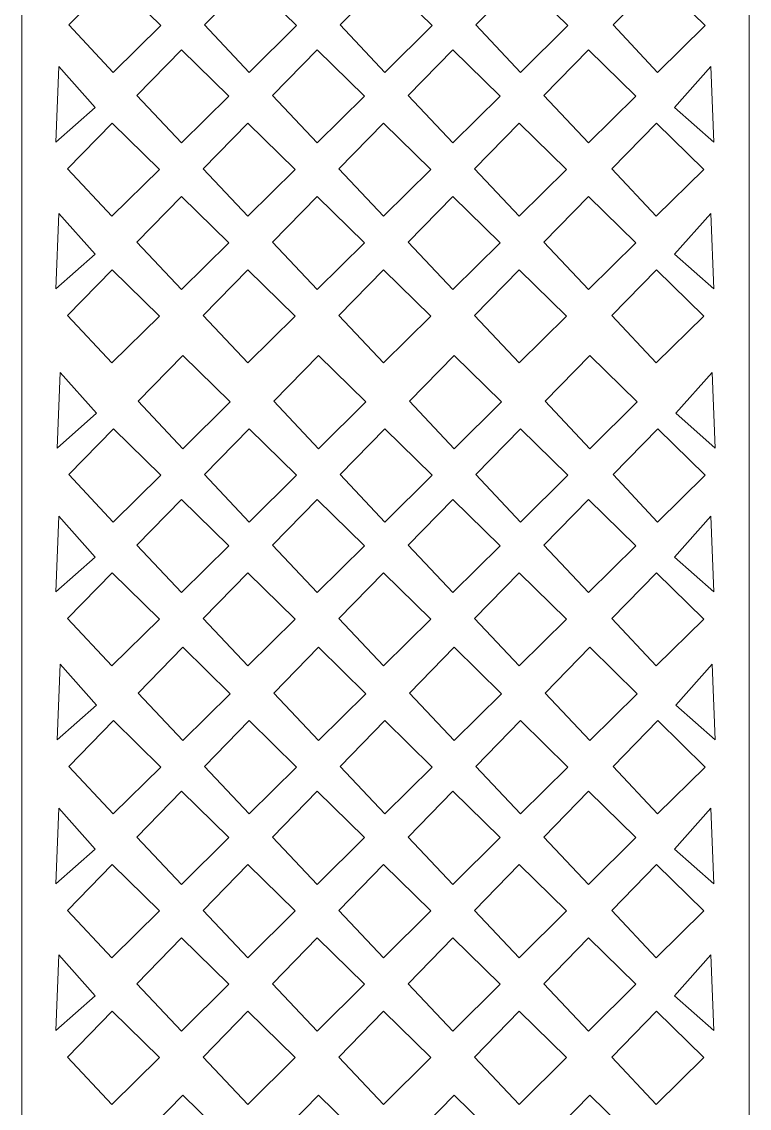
# Model space of a CAD drawing. Header units: centimetres. Extents: x 1.8 to 9.5, y -9.5 to 9.5.
# Drawn here: x 6.05 to 9.48, y -1.22 to 3.9 of the extents above; entities that cross this region are included whole.
import ezdxf

# ---------------------------------------------------------------- set-up
doc = ezdxf.new("R2010")
doc.units = ezdxf.units.CM
doc.header["$MEASUREMENT"] = 0
doc.layers.add('layer 1', color=7, linetype='Continuous')

msp = doc.modelspace()

# ---------------------------------------------------------------- linework, layer by layer
at = {"layer": 'layer 1', "color": 250, "lineweight": 9}
msp.add_open_spline([(6.04735, 9.5), (6.04735, 9.5), (9.47899, 9.5), (9.47899, 9.5), (9.47899, 9.5), (9.47899, 9.5), (9.47899, -9.5), (9.47899, -9.5), (9.47899, -9.5), (9.47899, -9.5), (6.04735, -9.5), (6.04735, -9.5), (6.04735, -9.5), (6.04735, -9.5), (6.04735, 9.5), (6.04735, 9.5)], degree=3, knots=[0, 0, 0, 0, 0.2, 0.2, 0.2, 0.2, 0.4, 0.4, 0.4, 0.4, 0.6, 0.6, 0.6, 0.6, 1, 1, 1, 1], dxfattribs=at)
at = {"layer": 'layer 1', "color": 7, "lineweight": 9}
for points, knots in [([(6.47982, 4.10244), (6.47982, 4.10244), (6.26898, 3.88666), (6.26898, 3.88666), (6.26898, 3.88666), (6.26898, 3.88666), (6.47938, 3.66283), (6.47938, 3.66283), (6.47938, 3.66283), (6.47938, 3.66283), (6.7033, 3.8838), (6.7033, 3.8838), (6.7033, 3.8838), (6.7033, 3.8838), (6.47982, 4.10244), (6.47982, 4.10244)], [0, 0, 0, 0, 0.2, 0.2, 0.2, 0.2, 0.4, 0.4, 0.4, 0.4, 0.6, 0.6, 0.6, 0.6, 1, 1, 1, 1]), ([(7.11983, 4.10244), (7.11983, 4.10244), (6.909, 3.88666), (6.909, 3.88666), (6.909, 3.88666), (6.909, 3.88666), (7.11939, 3.66283), (7.11939, 3.66283), (7.11939, 3.66283), (7.11939, 3.66283), (7.34331, 3.8838), (7.34331, 3.8838), (7.34331, 3.8838), (7.34331, 3.8838), (7.11983, 4.10244), (7.11983, 4.10244)], [0, 0, 0, 0, 0.2, 0.2, 0.2, 0.2, 0.4, 0.4, 0.4, 0.4, 0.6, 0.6, 0.6, 0.6, 1, 1, 1, 1]), ([(7.75985, 4.10244), (7.75985, 4.10244), (7.54901, 3.88666), (7.54901, 3.88666), (7.54901, 3.88666), (7.54901, 3.88666), (7.75941, 3.66283), (7.75941, 3.66283), (7.75941, 3.66283), (7.75941, 3.66283), (7.98333, 3.8838), (7.98333, 3.8838), (7.98333, 3.8838), (7.98333, 3.8838), (7.75985, 4.10244), (7.75985, 4.10244)], [0, 0, 0, 0, 0.2, 0.2, 0.2, 0.2, 0.4, 0.4, 0.4, 0.4, 0.6, 0.6, 0.6, 0.6, 1, 1, 1, 1]), ([(8.39988, 4.10244), (8.39988, 4.10244), (8.18905, 3.88666), (8.18905, 3.88666), (8.18905, 3.88666), (8.18905, 3.88666), (8.39944, 3.66283), (8.39944, 3.66283), (8.39944, 3.66283), (8.39944, 3.66283), (8.62336, 3.8838), (8.62336, 3.8838), (8.62336, 3.8838), (8.62336, 3.8838), (8.39988, 4.10244), (8.39988, 4.10244)], [0, 0, 0, 0, 0.2, 0.2, 0.2, 0.2, 0.4, 0.4, 0.4, 0.4, 0.6, 0.6, 0.6, 0.6, 1, 1, 1, 1]), ([(9.04715, 4.10244), (9.04715, 4.10244), (8.83632, 3.88666), (8.83632, 3.88666), (8.83632, 3.88666), (8.83632, 3.88666), (9.04671, 3.66283), (9.04671, 3.66283), (9.04671, 3.66283), (9.04671, 3.66283), (9.27063, 3.8838), (9.27063, 3.8838), (9.27063, 3.8838), (9.27063, 3.8838), (9.04715, 4.10244), (9.04715, 4.10244)], [0, 0, 0, 0, 0.2, 0.2, 0.2, 0.2, 0.4, 0.4, 0.4, 0.4, 0.6, 0.6, 0.6, 0.6, 1, 1, 1, 1]), ([(6.80117, 3.76936), (6.80117, 3.76936), (6.59034, 3.55358), (6.59034, 3.55358), (6.59034, 3.55358), (6.59034, 3.55358), (6.80073, 3.32975), (6.80073, 3.32975), (6.80073, 3.32975), (6.80073, 3.32975), (7.02465, 3.55072), (7.02465, 3.55072), (7.02465, 3.55072), (7.02465, 3.55072), (6.80117, 3.76936), (6.80117, 3.76936)], [0, 0, 0, 0, 0.2, 0.2, 0.2, 0.2, 0.4, 0.4, 0.4, 0.4, 0.6, 0.6, 0.6, 0.6, 1, 1, 1, 1]), ([(7.44119, 3.76936), (7.44119, 3.76936), (7.23035, 3.55358), (7.23035, 3.55358), (7.23035, 3.55358), (7.23035, 3.55358), (7.44075, 3.32975), (7.44075, 3.32975), (7.44075, 3.32975), (7.44075, 3.32975), (7.66467, 3.55072), (7.66467, 3.55072), (7.66467, 3.55072), (7.66467, 3.55072), (7.44119, 3.76936), (7.44119, 3.76936)], [0, 0, 0, 0, 0.2, 0.2, 0.2, 0.2, 0.4, 0.4, 0.4, 0.4, 0.6, 0.6, 0.6, 0.6, 1, 1, 1, 1]), ([(8.0812, 3.76936), (8.0812, 3.76936), (7.87037, 3.55358), (7.87037, 3.55358), (7.87037, 3.55358), (7.87037, 3.55358), (8.08076, 3.32975), (8.08076, 3.32975), (8.08076, 3.32975), (8.08076, 3.32975), (8.30468, 3.55072), (8.30468, 3.55072), (8.30468, 3.55072), (8.30468, 3.55072), (8.0812, 3.76936), (8.0812, 3.76936)], [0, 0, 0, 0, 0.2, 0.2, 0.2, 0.2, 0.4, 0.4, 0.4, 0.4, 0.6, 0.6, 0.6, 0.6, 1, 1, 1, 1]), ([(8.72124, 3.76936), (8.72124, 3.76936), (8.5104, 3.55358), (8.5104, 3.55358), (8.5104, 3.55358), (8.5104, 3.55358), (8.7208, 3.32975), (8.7208, 3.32975), (8.7208, 3.32975), (8.7208, 3.32975), (8.94471, 3.55072), (8.94471, 3.55072), (8.94471, 3.55072), (8.94471, 3.55072), (8.72124, 3.76936), (8.72124, 3.76936)], [0, 0, 0, 0, 0.2, 0.2, 0.2, 0.2, 0.4, 0.4, 0.4, 0.4, 0.6, 0.6, 0.6, 0.6, 1, 1, 1, 1]), ([(6.22167, 3.68969), (6.22167, 3.68969), (6.39358, 3.49692), (6.39358, 3.49692), (6.39358, 3.49692), (6.39358, 3.49692), (6.20852, 3.33282), (6.20852, 3.33282), (6.20852, 3.33282), (6.20852, 3.33282), (6.22167, 3.68969), (6.22167, 3.68969)], [0, 0, 0, 0, 0.25, 0.25, 0.25, 0.25, 0.5, 0.5, 0.5, 0.5, 1, 1, 1, 1]), ([(9.29838, 3.68969), (9.29838, 3.68969), (9.12647, 3.49692), (9.12647, 3.49692), (9.12647, 3.49692), (9.12647, 3.49692), (9.31153, 3.33282), (9.31153, 3.33282), (9.31153, 3.33282), (9.31153, 3.33282), (9.29838, 3.68969), (9.29838, 3.68969)], [0, 0, 0, 0, 0.25, 0.25, 0.25, 0.25, 0.5, 0.5, 0.5, 0.5, 1, 1, 1, 1]), ([(6.47351, 3.42337), (6.47351, 3.42337), (6.26268, 3.20759), (6.26268, 3.20759), (6.26268, 3.20759), (6.26268, 3.20759), (6.47307, 2.98376), (6.47307, 2.98376), (6.47307, 2.98376), (6.47307, 2.98376), (6.69699, 3.20473), (6.69699, 3.20473), (6.69699, 3.20473), (6.69699, 3.20473), (6.47351, 3.42337), (6.47351, 3.42337)], [0, 0, 0, 0, 0.2, 0.2, 0.2, 0.2, 0.4, 0.4, 0.4, 0.4, 0.6, 0.6, 0.6, 0.6, 1, 1, 1, 1]), ([(7.11353, 3.42337), (7.11353, 3.42337), (6.90269, 3.20759), (6.90269, 3.20759), (6.90269, 3.20759), (6.90269, 3.20759), (7.11309, 2.98376), (7.11309, 2.98376), (7.11309, 2.98376), (7.11309, 2.98376), (7.33701, 3.20473), (7.33701, 3.20473), (7.33701, 3.20473), (7.33701, 3.20473), (7.11353, 3.42337), (7.11353, 3.42337)], [0, 0, 0, 0, 0.2, 0.2, 0.2, 0.2, 0.4, 0.4, 0.4, 0.4, 0.6, 0.6, 0.6, 0.6, 1, 1, 1, 1]), ([(7.75354, 3.42337), (7.75354, 3.42337), (7.54271, 3.20759), (7.54271, 3.20759), (7.54271, 3.20759), (7.54271, 3.20759), (7.7531, 2.98376), (7.7531, 2.98376), (7.7531, 2.98376), (7.7531, 2.98376), (7.97702, 3.20473), (7.97702, 3.20473), (7.97702, 3.20473), (7.97702, 3.20473), (7.75354, 3.42337), (7.75354, 3.42337)], [0, 0, 0, 0, 0.2, 0.2, 0.2, 0.2, 0.4, 0.4, 0.4, 0.4, 0.6, 0.6, 0.6, 0.6, 1, 1, 1, 1]), ([(8.39358, 3.42337), (8.39358, 3.42337), (8.18274, 3.20759), (8.18274, 3.20759), (8.18274, 3.20759), (8.18274, 3.20759), (8.39314, 2.98376), (8.39314, 2.98376), (8.39314, 2.98376), (8.39314, 2.98376), (8.61706, 3.20473), (8.61706, 3.20473), (8.61706, 3.20473), (8.61706, 3.20473), (8.39358, 3.42337), (8.39358, 3.42337)], [0, 0, 0, 0, 0.2, 0.2, 0.2, 0.2, 0.4, 0.4, 0.4, 0.4, 0.6, 0.6, 0.6, 0.6, 1, 1, 1, 1]), ([(9.04085, 3.42337), (9.04085, 3.42337), (8.83001, 3.20759), (8.83001, 3.20759), (8.83001, 3.20759), (8.83001, 3.20759), (9.04041, 2.98376), (9.04041, 2.98376), (9.04041, 2.98376), (9.04041, 2.98376), (9.26433, 3.20473), (9.26433, 3.20473), (9.26433, 3.20473), (9.26433, 3.20473), (9.04085, 3.42337), (9.04085, 3.42337)], [0, 0, 0, 0, 0.2, 0.2, 0.2, 0.2, 0.4, 0.4, 0.4, 0.4, 0.6, 0.6, 0.6, 0.6, 1, 1, 1, 1]), ([(6.80117, 3.07726), (6.80117, 3.07726), (6.59034, 2.86148), (6.59034, 2.86148), (6.59034, 2.86148), (6.59034, 2.86148), (6.80073, 2.63765), (6.80073, 2.63765), (6.80073, 2.63765), (6.80073, 2.63765), (7.02465, 2.85862), (7.02465, 2.85862), (7.02465, 2.85862), (7.02465, 2.85862), (6.80117, 3.07726), (6.80117, 3.07726)], [0, 0, 0, 0, 0.2, 0.2, 0.2, 0.2, 0.4, 0.4, 0.4, 0.4, 0.6, 0.6, 0.6, 0.6, 1, 1, 1, 1]), ([(7.44119, 3.07726), (7.44119, 3.07726), (7.23035, 2.86148), (7.23035, 2.86148), (7.23035, 2.86148), (7.23035, 2.86148), (7.44075, 2.63765), (7.44075, 2.63765), (7.44075, 2.63765), (7.44075, 2.63765), (7.66467, 2.85862), (7.66467, 2.85862), (7.66467, 2.85862), (7.66467, 2.85862), (7.44119, 3.07726), (7.44119, 3.07726)], [0, 0, 0, 0, 0.2, 0.2, 0.2, 0.2, 0.4, 0.4, 0.4, 0.4, 0.6, 0.6, 0.6, 0.6, 1, 1, 1, 1]), ([(8.0812, 3.07726), (8.0812, 3.07726), (7.87037, 2.86148), (7.87037, 2.86148), (7.87037, 2.86148), (7.87037, 2.86148), (8.08076, 2.63765), (8.08076, 2.63765), (8.08076, 2.63765), (8.08076, 2.63765), (8.30468, 2.85862), (8.30468, 2.85862), (8.30468, 2.85862), (8.30468, 2.85862), (8.0812, 3.07726), (8.0812, 3.07726)], [0, 0, 0, 0, 0.2, 0.2, 0.2, 0.2, 0.4, 0.4, 0.4, 0.4, 0.6, 0.6, 0.6, 0.6, 1, 1, 1, 1]), ([(8.72124, 3.07726), (8.72124, 3.07726), (8.5104, 2.86148), (8.5104, 2.86148), (8.5104, 2.86148), (8.5104, 2.86148), (8.7208, 2.63765), (8.7208, 2.63765), (8.7208, 2.63765), (8.7208, 2.63765), (8.94471, 2.85862), (8.94471, 2.85862), (8.94471, 2.85862), (8.94471, 2.85862), (8.72124, 3.07726), (8.72124, 3.07726)], [0, 0, 0, 0, 0.2, 0.2, 0.2, 0.2, 0.4, 0.4, 0.4, 0.4, 0.6, 0.6, 0.6, 0.6, 1, 1, 1, 1]), ([(6.22167, 2.99759), (6.22167, 2.99759), (6.39358, 2.80483), (6.39358, 2.80483), (6.39358, 2.80483), (6.39358, 2.80483), (6.20852, 2.64072), (6.20852, 2.64072), (6.20852, 2.64072), (6.20852, 2.64072), (6.22167, 2.99759), (6.22167, 2.99759)], [0, 0, 0, 0, 0.25, 0.25, 0.25, 0.25, 0.5, 0.5, 0.5, 0.5, 1, 1, 1, 1]), ([(9.29838, 2.99759), (9.29838, 2.99759), (9.12647, 2.80483), (9.12647, 2.80483), (9.12647, 2.80483), (9.12647, 2.80483), (9.31153, 2.64072), (9.31153, 2.64072), (9.31153, 2.64072), (9.31153, 2.64072), (9.29838, 2.99759), (9.29838, 2.99759)], [0, 0, 0, 0, 0.25, 0.25, 0.25, 0.25, 0.5, 0.5, 0.5, 0.5, 1, 1, 1, 1]), ([(6.47351, 2.73128), (6.47351, 2.73128), (6.26268, 2.5155), (6.26268, 2.5155), (6.26268, 2.5155), (6.26268, 2.5155), (6.47307, 2.29167), (6.47307, 2.29167), (6.47307, 2.29167), (6.47307, 2.29167), (6.69699, 2.51264), (6.69699, 2.51264), (6.69699, 2.51264), (6.69699, 2.51264), (6.47351, 2.73128), (6.47351, 2.73128)], [0, 0, 0, 0, 0.2, 0.2, 0.2, 0.2, 0.4, 0.4, 0.4, 0.4, 0.6, 0.6, 0.6, 0.6, 1, 1, 1, 1]), ([(7.11353, 2.73128), (7.11353, 2.73128), (6.90269, 2.5155), (6.90269, 2.5155), (6.90269, 2.5155), (6.90269, 2.5155), (7.11309, 2.29167), (7.11309, 2.29167), (7.11309, 2.29167), (7.11309, 2.29167), (7.33701, 2.51264), (7.33701, 2.51264), (7.33701, 2.51264), (7.33701, 2.51264), (7.11353, 2.73128), (7.11353, 2.73128)], [0, 0, 0, 0, 0.2, 0.2, 0.2, 0.2, 0.4, 0.4, 0.4, 0.4, 0.6, 0.6, 0.6, 0.6, 1, 1, 1, 1]), ([(7.75354, 2.73128), (7.75354, 2.73128), (7.54271, 2.5155), (7.54271, 2.5155), (7.54271, 2.5155), (7.54271, 2.5155), (7.7531, 2.29167), (7.7531, 2.29167), (7.7531, 2.29167), (7.7531, 2.29167), (7.97702, 2.51264), (7.97702, 2.51264), (7.97702, 2.51264), (7.97702, 2.51264), (7.75354, 2.73128), (7.75354, 2.73128)], [0, 0, 0, 0, 0.2, 0.2, 0.2, 0.2, 0.4, 0.4, 0.4, 0.4, 0.6, 0.6, 0.6, 0.6, 1, 1, 1, 1]), ([(8.39358, 2.73128), (8.39358, 2.73128), (8.18274, 2.5155), (8.18274, 2.5155), (8.18274, 2.5155), (8.18274, 2.5155), (8.39314, 2.29167), (8.39314, 2.29167), (8.39314, 2.29167), (8.39314, 2.29167), (8.61706, 2.51264), (8.61706, 2.51264), (8.61706, 2.51264), (8.61706, 2.51264), (8.39358, 2.73128), (8.39358, 2.73128)], [0, 0, 0, 0, 0.2, 0.2, 0.2, 0.2, 0.4, 0.4, 0.4, 0.4, 0.6, 0.6, 0.6, 0.6, 1, 1, 1, 1]), ([(9.04085, 2.73128), (9.04085, 2.73128), (8.83001, 2.5155), (8.83001, 2.5155), (8.83001, 2.5155), (8.83001, 2.5155), (9.04041, 2.29167), (9.04041, 2.29167), (9.04041, 2.29167), (9.04041, 2.29167), (9.26433, 2.51264), (9.26433, 2.51264), (9.26433, 2.51264), (9.26433, 2.51264), (9.04085, 2.73128), (9.04085, 2.73128)], [0, 0, 0, 0, 0.2, 0.2, 0.2, 0.2, 0.4, 0.4, 0.4, 0.4, 0.6, 0.6, 0.6, 0.6, 1, 1, 1, 1]), ([(6.80748, 2.32701), (6.80748, 2.32701), (6.59664, 2.11123), (6.59664, 2.11123), (6.59664, 2.11123), (6.59664, 2.11123), (6.80704, 1.8874), (6.80704, 1.8874), (6.80704, 1.8874), (6.80704, 1.8874), (7.03095, 2.10837), (7.03095, 2.10837), (7.03095, 2.10837), (7.03095, 2.10837), (6.80748, 2.32701), (6.80748, 2.32701)], [0, 0, 0, 0, 0.2, 0.2, 0.2, 0.2, 0.4, 0.4, 0.4, 0.4, 0.6, 0.6, 0.6, 0.6, 1, 1, 1, 1]), ([(7.44749, 2.32701), (7.44749, 2.32701), (7.23665, 2.11123), (7.23665, 2.11123), (7.23665, 2.11123), (7.23665, 2.11123), (7.44705, 1.8874), (7.44705, 1.8874), (7.44705, 1.8874), (7.44705, 1.8874), (7.67097, 2.10837), (7.67097, 2.10837), (7.67097, 2.10837), (7.67097, 2.10837), (7.44749, 2.32701), (7.44749, 2.32701)], [0, 0, 0, 0, 0.2, 0.2, 0.2, 0.2, 0.4, 0.4, 0.4, 0.4, 0.6, 0.6, 0.6, 0.6, 1, 1, 1, 1]), ([(8.08751, 2.32701), (8.08751, 2.32701), (7.87667, 2.11123), (7.87667, 2.11123), (7.87667, 2.11123), (7.87667, 2.11123), (8.08707, 1.8874), (8.08707, 1.8874), (8.08707, 1.8874), (8.08707, 1.8874), (8.31098, 2.10837), (8.31098, 2.10837), (8.31098, 2.10837), (8.31098, 2.10837), (8.08751, 2.32701), (8.08751, 2.32701)], [0, 0, 0, 0, 0.2, 0.2, 0.2, 0.2, 0.4, 0.4, 0.4, 0.4, 0.6, 0.6, 0.6, 0.6, 1, 1, 1, 1]), ([(8.72754, 2.32701), (8.72754, 2.32701), (8.5167, 2.11123), (8.5167, 2.11123), (8.5167, 2.11123), (8.5167, 2.11123), (8.7271, 1.8874), (8.7271, 1.8874), (8.7271, 1.8874), (8.7271, 1.8874), (8.95102, 2.10837), (8.95102, 2.10837), (8.95102, 2.10837), (8.95102, 2.10837), (8.72754, 2.32701), (8.72754, 2.32701)], [0, 0, 0, 0, 0.2, 0.2, 0.2, 0.2, 0.4, 0.4, 0.4, 0.4, 0.6, 0.6, 0.6, 0.6, 1, 1, 1, 1]), ([(6.22798, 2.24734), (6.22798, 2.24734), (6.39989, 2.05458), (6.39989, 2.05458), (6.39989, 2.05458), (6.39989, 2.05458), (6.21482, 1.89047), (6.21482, 1.89047), (6.21482, 1.89047), (6.21482, 1.89047), (6.22798, 2.24734), (6.22798, 2.24734)], [0, 0, 0, 0, 0.25, 0.25, 0.25, 0.25, 0.5, 0.5, 0.5, 0.5, 1, 1, 1, 1]), ([(9.30469, 2.24734), (9.30469, 2.24734), (9.13278, 2.05458), (9.13278, 2.05458), (9.13278, 2.05458), (9.13278, 2.05458), (9.31784, 1.89047), (9.31784, 1.89047), (9.31784, 1.89047), (9.31784, 1.89047), (9.30469, 2.24734), (9.30469, 2.24734)], [0, 0, 0, 0, 0.25, 0.25, 0.25, 0.25, 0.5, 0.5, 0.5, 0.5, 1, 1, 1, 1]), ([(6.47982, 1.98102), (6.47982, 1.98102), (6.26898, 1.76525), (6.26898, 1.76525), (6.26898, 1.76525), (6.26898, 1.76525), (6.47938, 1.54142), (6.47938, 1.54142), (6.47938, 1.54142), (6.47938, 1.54142), (6.7033, 1.76238), (6.7033, 1.76238), (6.7033, 1.76238), (6.7033, 1.76238), (6.47982, 1.98102), (6.47982, 1.98102)], [0, 0, 0, 0, 0.2, 0.2, 0.2, 0.2, 0.4, 0.4, 0.4, 0.4, 0.6, 0.6, 0.6, 0.6, 1, 1, 1, 1]), ([(7.11983, 1.98102), (7.11983, 1.98102), (6.909, 1.76525), (6.909, 1.76525), (6.909, 1.76525), (6.909, 1.76525), (7.11939, 1.54142), (7.11939, 1.54142), (7.11939, 1.54142), (7.11939, 1.54142), (7.34331, 1.76238), (7.34331, 1.76238), (7.34331, 1.76238), (7.34331, 1.76238), (7.11983, 1.98102), (7.11983, 1.98102)], [0, 0, 0, 0, 0.2, 0.2, 0.2, 0.2, 0.4, 0.4, 0.4, 0.4, 0.6, 0.6, 0.6, 0.6, 1, 1, 1, 1]), ([(7.75985, 1.98102), (7.75985, 1.98102), (7.54901, 1.76525), (7.54901, 1.76525), (7.54901, 1.76525), (7.54901, 1.76525), (7.75941, 1.54142), (7.75941, 1.54142), (7.75941, 1.54142), (7.75941, 1.54142), (7.98333, 1.76238), (7.98333, 1.76238), (7.98333, 1.76238), (7.98333, 1.76238), (7.75985, 1.98102), (7.75985, 1.98102)], [0, 0, 0, 0, 0.2, 0.2, 0.2, 0.2, 0.4, 0.4, 0.4, 0.4, 0.6, 0.6, 0.6, 0.6, 1, 1, 1, 1]), ([(8.39988, 1.98102), (8.39988, 1.98102), (8.18905, 1.76525), (8.18905, 1.76525), (8.18905, 1.76525), (8.18905, 1.76525), (8.39944, 1.54142), (8.39944, 1.54142), (8.39944, 1.54142), (8.39944, 1.54142), (8.62336, 1.76238), (8.62336, 1.76238), (8.62336, 1.76238), (8.62336, 1.76238), (8.39988, 1.98102), (8.39988, 1.98102)], [0, 0, 0, 0, 0.2, 0.2, 0.2, 0.2, 0.4, 0.4, 0.4, 0.4, 0.6, 0.6, 0.6, 0.6, 1, 1, 1, 1]), ([(9.04715, 1.98102), (9.04715, 1.98102), (8.83632, 1.76525), (8.83632, 1.76525), (8.83632, 1.76525), (8.83632, 1.76525), (9.04671, 1.54142), (9.04671, 1.54142), (9.04671, 1.54142), (9.04671, 1.54142), (9.27063, 1.76238), (9.27063, 1.76238), (9.27063, 1.76238), (9.27063, 1.76238), (9.04715, 1.98102), (9.04715, 1.98102)], [0, 0, 0, 0, 0.2, 0.2, 0.2, 0.2, 0.4, 0.4, 0.4, 0.4, 0.6, 0.6, 0.6, 0.6, 1, 1, 1, 1]), ([(6.80117, 1.64794), (6.80117, 1.64794), (6.59034, 1.43216), (6.59034, 1.43216), (6.59034, 1.43216), (6.59034, 1.43216), (6.80073, 1.20833), (6.80073, 1.20833), (6.80073, 1.20833), (6.80073, 1.20833), (7.02465, 1.4293), (7.02465, 1.4293), (7.02465, 1.4293), (7.02465, 1.4293), (6.80117, 1.64794), (6.80117, 1.64794)], [0, 0, 0, 0, 0.2, 0.2, 0.2, 0.2, 0.4, 0.4, 0.4, 0.4, 0.6, 0.6, 0.6, 0.6, 1, 1, 1, 1]), ([(7.44119, 1.64794), (7.44119, 1.64794), (7.23035, 1.43216), (7.23035, 1.43216), (7.23035, 1.43216), (7.23035, 1.43216), (7.44075, 1.20833), (7.44075, 1.20833), (7.44075, 1.20833), (7.44075, 1.20833), (7.66467, 1.4293), (7.66467, 1.4293), (7.66467, 1.4293), (7.66467, 1.4293), (7.44119, 1.64794), (7.44119, 1.64794)], [0, 0, 0, 0, 0.2, 0.2, 0.2, 0.2, 0.4, 0.4, 0.4, 0.4, 0.6, 0.6, 0.6, 0.6, 1, 1, 1, 1]), ([(8.0812, 1.64794), (8.0812, 1.64794), (7.87037, 1.43216), (7.87037, 1.43216), (7.87037, 1.43216), (7.87037, 1.43216), (8.08076, 1.20833), (8.08076, 1.20833), (8.08076, 1.20833), (8.08076, 1.20833), (8.30468, 1.4293), (8.30468, 1.4293), (8.30468, 1.4293), (8.30468, 1.4293), (8.0812, 1.64794), (8.0812, 1.64794)], [0, 0, 0, 0, 0.2, 0.2, 0.2, 0.2, 0.4, 0.4, 0.4, 0.4, 0.6, 0.6, 0.6, 0.6, 1, 1, 1, 1]), ([(8.72124, 1.64794), (8.72124, 1.64794), (8.5104, 1.43216), (8.5104, 1.43216), (8.5104, 1.43216), (8.5104, 1.43216), (8.7208, 1.20833), (8.7208, 1.20833), (8.7208, 1.20833), (8.7208, 1.20833), (8.94471, 1.4293), (8.94471, 1.4293), (8.94471, 1.4293), (8.94471, 1.4293), (8.72124, 1.64794), (8.72124, 1.64794)], [0, 0, 0, 0, 0.2, 0.2, 0.2, 0.2, 0.4, 0.4, 0.4, 0.4, 0.6, 0.6, 0.6, 0.6, 1, 1, 1, 1]), ([(6.22167, 1.56827), (6.22167, 1.56827), (6.39358, 1.37551), (6.39358, 1.37551), (6.39358, 1.37551), (6.39358, 1.37551), (6.20852, 1.2114), (6.20852, 1.2114), (6.20852, 1.2114), (6.20852, 1.2114), (6.22167, 1.56827), (6.22167, 1.56827)], [0, 0, 0, 0, 0.25, 0.25, 0.25, 0.25, 0.5, 0.5, 0.5, 0.5, 1, 1, 1, 1]), ([(9.29838, 1.56827), (9.29838, 1.56827), (9.12647, 1.37551), (9.12647, 1.37551), (9.12647, 1.37551), (9.12647, 1.37551), (9.31153, 1.2114), (9.31153, 1.2114), (9.31153, 1.2114), (9.31153, 1.2114), (9.29838, 1.56827), (9.29838, 1.56827)], [0, 0, 0, 0, 0.25, 0.25, 0.25, 0.25, 0.5, 0.5, 0.5, 0.5, 1, 1, 1, 1]), ([(6.47351, 1.30196), (6.47351, 1.30196), (6.26268, 1.08618), (6.26268, 1.08618), (6.26268, 1.08618), (6.26268, 1.08618), (6.47307, 0.86235), (6.47307, 0.86235), (6.47307, 0.86235), (6.47307, 0.86235), (6.69699, 1.08332), (6.69699, 1.08332), (6.69699, 1.08332), (6.69699, 1.08332), (6.47351, 1.30196), (6.47351, 1.30196)], [0, 0, 0, 0, 0.2, 0.2, 0.2, 0.2, 0.4, 0.4, 0.4, 0.4, 0.6, 0.6, 0.6, 0.6, 1, 1, 1, 1]), ([(7.11353, 1.30196), (7.11353, 1.30196), (6.90269, 1.08618), (6.90269, 1.08618), (6.90269, 1.08618), (6.90269, 1.08618), (7.11309, 0.86235), (7.11309, 0.86235), (7.11309, 0.86235), (7.11309, 0.86235), (7.33701, 1.08332), (7.33701, 1.08332), (7.33701, 1.08332), (7.33701, 1.08332), (7.11353, 1.30196), (7.11353, 1.30196)], [0, 0, 0, 0, 0.2, 0.2, 0.2, 0.2, 0.4, 0.4, 0.4, 0.4, 0.6, 0.6, 0.6, 0.6, 1, 1, 1, 1]), ([(7.75354, 1.30196), (7.75354, 1.30196), (7.54271, 1.08618), (7.54271, 1.08618), (7.54271, 1.08618), (7.54271, 1.08618), (7.7531, 0.86235), (7.7531, 0.86235), (7.7531, 0.86235), (7.7531, 0.86235), (7.97702, 1.08332), (7.97702, 1.08332), (7.97702, 1.08332), (7.97702, 1.08332), (7.75354, 1.30196), (7.75354, 1.30196)], [0, 0, 0, 0, 0.2, 0.2, 0.2, 0.2, 0.4, 0.4, 0.4, 0.4, 0.6, 0.6, 0.6, 0.6, 1, 1, 1, 1]), ([(8.39358, 1.30196), (8.39358, 1.30196), (8.18274, 1.08618), (8.18274, 1.08618), (8.18274, 1.08618), (8.18274, 1.08618), (8.39314, 0.86235), (8.39314, 0.86235), (8.39314, 0.86235), (8.39314, 0.86235), (8.61706, 1.08332), (8.61706, 1.08332), (8.61706, 1.08332), (8.61706, 1.08332), (8.39358, 1.30196), (8.39358, 1.30196)], [0, 0, 0, 0, 0.2, 0.2, 0.2, 0.2, 0.4, 0.4, 0.4, 0.4, 0.6, 0.6, 0.6, 0.6, 1, 1, 1, 1]), ([(9.04085, 1.30196), (9.04085, 1.30196), (8.83001, 1.08618), (8.83001, 1.08618), (8.83001, 1.08618), (8.83001, 1.08618), (9.04041, 0.86235), (9.04041, 0.86235), (9.04041, 0.86235), (9.04041, 0.86235), (9.26433, 1.08332), (9.26433, 1.08332), (9.26433, 1.08332), (9.26433, 1.08332), (9.04085, 1.30196), (9.04085, 1.30196)], [0, 0, 0, 0, 0.2, 0.2, 0.2, 0.2, 0.4, 0.4, 0.4, 0.4, 0.6, 0.6, 0.6, 0.6, 1, 1, 1, 1]), ([(6.80748, 0.95022), (6.80748, 0.95022), (6.59664, 0.73444), (6.59664, 0.73444), (6.59664, 0.73444), (6.59664, 0.73444), (6.80704, 0.51061), (6.80704, 0.51061), (6.80704, 0.51061), (6.80704, 0.51061), (7.03095, 0.73158), (7.03095, 0.73158), (7.03095, 0.73158), (7.03095, 0.73158), (6.80748, 0.95022), (6.80748, 0.95022)], [0, 0, 0, 0, 0.2, 0.2, 0.2, 0.2, 0.4, 0.4, 0.4, 0.4, 0.6, 0.6, 0.6, 0.6, 1, 1, 1, 1]), ([(7.44749, 0.95022), (7.44749, 0.95022), (7.23665, 0.73444), (7.23665, 0.73444), (7.23665, 0.73444), (7.23665, 0.73444), (7.44705, 0.51061), (7.44705, 0.51061), (7.44705, 0.51061), (7.44705, 0.51061), (7.67097, 0.73158), (7.67097, 0.73158), (7.67097, 0.73158), (7.67097, 0.73158), (7.44749, 0.95022), (7.44749, 0.95022)], [0, 0, 0, 0, 0.2, 0.2, 0.2, 0.2, 0.4, 0.4, 0.4, 0.4, 0.6, 0.6, 0.6, 0.6, 1, 1, 1, 1]), ([(8.08751, 0.95022), (8.08751, 0.95022), (7.87667, 0.73444), (7.87667, 0.73444), (7.87667, 0.73444), (7.87667, 0.73444), (8.08707, 0.51061), (8.08707, 0.51061), (8.08707, 0.51061), (8.08707, 0.51061), (8.31098, 0.73158), (8.31098, 0.73158), (8.31098, 0.73158), (8.31098, 0.73158), (8.08751, 0.95022), (8.08751, 0.95022)], [0, 0, 0, 0, 0.2, 0.2, 0.2, 0.2, 0.4, 0.4, 0.4, 0.4, 0.6, 0.6, 0.6, 0.6, 1, 1, 1, 1]), ([(8.72754, 0.95022), (8.72754, 0.95022), (8.5167, 0.73444), (8.5167, 0.73444), (8.5167, 0.73444), (8.5167, 0.73444), (8.7271, 0.51061), (8.7271, 0.51061), (8.7271, 0.51061), (8.7271, 0.51061), (8.95102, 0.73158), (8.95102, 0.73158), (8.95102, 0.73158), (8.95102, 0.73158), (8.72754, 0.95022), (8.72754, 0.95022)], [0, 0, 0, 0, 0.2, 0.2, 0.2, 0.2, 0.4, 0.4, 0.4, 0.4, 0.6, 0.6, 0.6, 0.6, 1, 1, 1, 1]), ([(6.22798, 0.87055), (6.22798, 0.87055), (6.39989, 0.67779), (6.39989, 0.67779), (6.39989, 0.67779), (6.39989, 0.67779), (6.21482, 0.51368), (6.21482, 0.51368), (6.21482, 0.51368), (6.21482, 0.51368), (6.22798, 0.87055), (6.22798, 0.87055)], [0, 0, 0, 0, 0.25, 0.25, 0.25, 0.25, 0.5, 0.5, 0.5, 0.5, 1, 1, 1, 1]), ([(9.30469, 0.87055), (9.30469, 0.87055), (9.13278, 0.67779), (9.13278, 0.67779), (9.13278, 0.67779), (9.13278, 0.67779), (9.31784, 0.51368), (9.31784, 0.51368), (9.31784, 0.51368), (9.31784, 0.51368), (9.30469, 0.87055), (9.30469, 0.87055)], [0, 0, 0, 0, 0.25, 0.25, 0.25, 0.25, 0.5, 0.5, 0.5, 0.5, 1, 1, 1, 1]), ([(6.47982, 0.60424), (6.47982, 0.60424), (6.26898, 0.38846), (6.26898, 0.38846), (6.26898, 0.38846), (6.26898, 0.38846), (6.47938, 0.16463), (6.47938, 0.16463), (6.47938, 0.16463), (6.47938, 0.16463), (6.7033, 0.3856), (6.7033, 0.3856), (6.7033, 0.3856), (6.7033, 0.3856), (6.47982, 0.60424), (6.47982, 0.60424)], [0, 0, 0, 0, 0.2, 0.2, 0.2, 0.2, 0.4, 0.4, 0.4, 0.4, 0.6, 0.6, 0.6, 0.6, 1, 1, 1, 1]), ([(7.11983, 0.60424), (7.11983, 0.60424), (6.909, 0.38846), (6.909, 0.38846), (6.909, 0.38846), (6.909, 0.38846), (7.11939, 0.16463), (7.11939, 0.16463), (7.11939, 0.16463), (7.11939, 0.16463), (7.34331, 0.3856), (7.34331, 0.3856), (7.34331, 0.3856), (7.34331, 0.3856), (7.11983, 0.60424), (7.11983, 0.60424)], [0, 0, 0, 0, 0.2, 0.2, 0.2, 0.2, 0.4, 0.4, 0.4, 0.4, 0.6, 0.6, 0.6, 0.6, 1, 1, 1, 1]), ([(7.75985, 0.60424), (7.75985, 0.60424), (7.54901, 0.38846), (7.54901, 0.38846), (7.54901, 0.38846), (7.54901, 0.38846), (7.75941, 0.16463), (7.75941, 0.16463), (7.75941, 0.16463), (7.75941, 0.16463), (7.98333, 0.3856), (7.98333, 0.3856), (7.98333, 0.3856), (7.98333, 0.3856), (7.75985, 0.60424), (7.75985, 0.60424)], [0, 0, 0, 0, 0.2, 0.2, 0.2, 0.2, 0.4, 0.4, 0.4, 0.4, 0.6, 0.6, 0.6, 0.6, 1, 1, 1, 1]), ([(8.39988, 0.60424), (8.39988, 0.60424), (8.18905, 0.38846), (8.18905, 0.38846), (8.18905, 0.38846), (8.18905, 0.38846), (8.39944, 0.16463), (8.39944, 0.16463), (8.39944, 0.16463), (8.39944, 0.16463), (8.62336, 0.3856), (8.62336, 0.3856), (8.62336, 0.3856), (8.62336, 0.3856), (8.39988, 0.60424), (8.39988, 0.60424)], [0, 0, 0, 0, 0.2, 0.2, 0.2, 0.2, 0.4, 0.4, 0.4, 0.4, 0.6, 0.6, 0.6, 0.6, 1, 1, 1, 1]), ([(9.04715, 0.60424), (9.04715, 0.60424), (8.83632, 0.38846), (8.83632, 0.38846), (8.83632, 0.38846), (8.83632, 0.38846), (9.04671, 0.16463), (9.04671, 0.16463), (9.04671, 0.16463), (9.04671, 0.16463), (9.27063, 0.3856), (9.27063, 0.3856), (9.27063, 0.3856), (9.27063, 0.3856), (9.04715, 0.60424), (9.04715, 0.60424)], [0, 0, 0, 0, 0.2, 0.2, 0.2, 0.2, 0.4, 0.4, 0.4, 0.4, 0.6, 0.6, 0.6, 0.6, 1, 1, 1, 1]), ([(6.80117, 0.27116), (6.80117, 0.27116), (6.59034, 0.05538), (6.59034, 0.05538), (6.59034, 0.05538), (6.59034, 0.05538), (6.80073, -0.16845), (6.80073, -0.16845), (6.80073, -0.16845), (6.80073, -0.16845), (7.02465, 0.05252), (7.02465, 0.05252), (7.02465, 0.05252), (7.02465, 0.05252), (6.80117, 0.27116), (6.80117, 0.27116)], [0, 0, 0, 0, 0.2, 0.2, 0.2, 0.2, 0.4, 0.4, 0.4, 0.4, 0.6, 0.6, 0.6, 0.6, 1, 1, 1, 1]), ([(7.44119, 0.27116), (7.44119, 0.27116), (7.23035, 0.05538), (7.23035, 0.05538), (7.23035, 0.05538), (7.23035, 0.05538), (7.44075, -0.16845), (7.44075, -0.16845), (7.44075, -0.16845), (7.44075, -0.16845), (7.66467, 0.05252), (7.66467, 0.05252), (7.66467, 0.05252), (7.66467, 0.05252), (7.44119, 0.27116), (7.44119, 0.27116)], [0, 0, 0, 0, 0.2, 0.2, 0.2, 0.2, 0.4, 0.4, 0.4, 0.4, 0.6, 0.6, 0.6, 0.6, 1, 1, 1, 1]), ([(8.0812, 0.27116), (8.0812, 0.27116), (7.87037, 0.05538), (7.87037, 0.05538), (7.87037, 0.05538), (7.87037, 0.05538), (8.08076, -0.16845), (8.08076, -0.16845), (8.08076, -0.16845), (8.08076, -0.16845), (8.30468, 0.05252), (8.30468, 0.05252), (8.30468, 0.05252), (8.30468, 0.05252), (8.0812, 0.27116), (8.0812, 0.27116)], [0, 0, 0, 0, 0.2, 0.2, 0.2, 0.2, 0.4, 0.4, 0.4, 0.4, 0.6, 0.6, 0.6, 0.6, 1, 1, 1, 1]), ([(8.72124, 0.27116), (8.72124, 0.27116), (8.5104, 0.05538), (8.5104, 0.05538), (8.5104, 0.05538), (8.5104, 0.05538), (8.7208, -0.16845), (8.7208, -0.16845), (8.7208, -0.16845), (8.7208, -0.16845), (8.94471, 0.05252), (8.94471, 0.05252), (8.94471, 0.05252), (8.94471, 0.05252), (8.72124, 0.27116), (8.72124, 0.27116)], [0, 0, 0, 0, 0.2, 0.2, 0.2, 0.2, 0.4, 0.4, 0.4, 0.4, 0.6, 0.6, 0.6, 0.6, 1, 1, 1, 1]), ([(6.22167, 0.19149), (6.22167, 0.19149), (6.39358, -0.00127), (6.39358, -0.00127), (6.39358, -0.00127), (6.39358, -0.00127), (6.20852, -0.16538), (6.20852, -0.16538), (6.20852, -0.16538), (6.20852, -0.16538), (6.22167, 0.19149), (6.22167, 0.19149)], [0, 0, 0, 0, 0.25, 0.25, 0.25, 0.25, 0.5, 0.5, 0.5, 0.5, 1, 1, 1, 1]), ([(9.29838, 0.19149), (9.29838, 0.19149), (9.12647, -0.00127), (9.12647, -0.00127), (9.12647, -0.00127), (9.12647, -0.00127), (9.31153, -0.16538), (9.31153, -0.16538), (9.31153, -0.16538), (9.31153, -0.16538), (9.29838, 0.19149), (9.29838, 0.19149)], [0, 0, 0, 0, 0.25, 0.25, 0.25, 0.25, 0.5, 0.5, 0.5, 0.5, 1, 1, 1, 1]), ([(6.47351, -0.07483), (6.47351, -0.07483), (6.26268, -0.2906), (6.26268, -0.2906), (6.26268, -0.2906), (6.26268, -0.2906), (6.47307, -0.51443), (6.47307, -0.51443), (6.47307, -0.51443), (6.47307, -0.51443), (6.69699, -0.29346), (6.69699, -0.29346), (6.69699, -0.29346), (6.69699, -0.29346), (6.47351, -0.07483), (6.47351, -0.07483)], [0, 0, 0, 0, 0.2, 0.2, 0.2, 0.2, 0.4, 0.4, 0.4, 0.4, 0.6, 0.6, 0.6, 0.6, 1, 1, 1, 1]), ([(7.11353, -0.07483), (7.11353, -0.07483), (6.90269, -0.2906), (6.90269, -0.2906), (6.90269, -0.2906), (6.90269, -0.2906), (7.11309, -0.51443), (7.11309, -0.51443), (7.11309, -0.51443), (7.11309, -0.51443), (7.33701, -0.29346), (7.33701, -0.29346), (7.33701, -0.29346), (7.33701, -0.29346), (7.11353, -0.07483), (7.11353, -0.07483)], [0, 0, 0, 0, 0.2, 0.2, 0.2, 0.2, 0.4, 0.4, 0.4, 0.4, 0.6, 0.6, 0.6, 0.6, 1, 1, 1, 1]), ([(7.75354, -0.07483), (7.75354, -0.07483), (7.54271, -0.2906), (7.54271, -0.2906), (7.54271, -0.2906), (7.54271, -0.2906), (7.7531, -0.51443), (7.7531, -0.51443), (7.7531, -0.51443), (7.7531, -0.51443), (7.97702, -0.29346), (7.97702, -0.29346), (7.97702, -0.29346), (7.97702, -0.29346), (7.75354, -0.07483), (7.75354, -0.07483)], [0, 0, 0, 0, 0.2, 0.2, 0.2, 0.2, 0.4, 0.4, 0.4, 0.4, 0.6, 0.6, 0.6, 0.6, 1, 1, 1, 1]), ([(8.39358, -0.07483), (8.39358, -0.07483), (8.18274, -0.2906), (8.18274, -0.2906), (8.18274, -0.2906), (8.18274, -0.2906), (8.39314, -0.51443), (8.39314, -0.51443), (8.39314, -0.51443), (8.39314, -0.51443), (8.61706, -0.29346), (8.61706, -0.29346), (8.61706, -0.29346), (8.61706, -0.29346), (8.39358, -0.07483), (8.39358, -0.07483)], [0, 0, 0, 0, 0.2, 0.2, 0.2, 0.2, 0.4, 0.4, 0.4, 0.4, 0.6, 0.6, 0.6, 0.6, 1, 1, 1, 1]), ([(9.04085, -0.07483), (9.04085, -0.07483), (8.83001, -0.2906), (8.83001, -0.2906), (8.83001, -0.2906), (8.83001, -0.2906), (9.04041, -0.51443), (9.04041, -0.51443), (9.04041, -0.51443), (9.04041, -0.51443), (9.26433, -0.29346), (9.26433, -0.29346), (9.26433, -0.29346), (9.26433, -0.29346), (9.04085, -0.07483), (9.04085, -0.07483)], [0, 0, 0, 0, 0.2, 0.2, 0.2, 0.2, 0.4, 0.4, 0.4, 0.4, 0.6, 0.6, 0.6, 0.6, 1, 1, 1, 1]), ([(6.80117, -0.42094), (6.80117, -0.42094), (6.59034, -0.63671), (6.59034, -0.63671), (6.59034, -0.63671), (6.59034, -0.63671), (6.80073, -0.86054), (6.80073, -0.86054), (6.80073, -0.86054), (6.80073, -0.86054), (7.02465, -0.63957), (7.02465, -0.63957), (7.02465, -0.63957), (7.02465, -0.63957), (6.80117, -0.42094), (6.80117, -0.42094)], [0, 0, 0, 0, 0.2, 0.2, 0.2, 0.2, 0.4, 0.4, 0.4, 0.4, 0.6, 0.6, 0.6, 0.6, 1, 1, 1, 1]), ([(7.44119, -0.42094), (7.44119, -0.42094), (7.23035, -0.63671), (7.23035, -0.63671), (7.23035, -0.63671), (7.23035, -0.63671), (7.44075, -0.86054), (7.44075, -0.86054), (7.44075, -0.86054), (7.44075, -0.86054), (7.66467, -0.63957), (7.66467, -0.63957), (7.66467, -0.63957), (7.66467, -0.63957), (7.44119, -0.42094), (7.44119, -0.42094)], [0, 0, 0, 0, 0.2, 0.2, 0.2, 0.2, 0.4, 0.4, 0.4, 0.4, 0.6, 0.6, 0.6, 0.6, 1, 1, 1, 1]), ([(8.0812, -0.42094), (8.0812, -0.42094), (7.87037, -0.63671), (7.87037, -0.63671), (7.87037, -0.63671), (7.87037, -0.63671), (8.08076, -0.86054), (8.08076, -0.86054), (8.08076, -0.86054), (8.08076, -0.86054), (8.30468, -0.63957), (8.30468, -0.63957), (8.30468, -0.63957), (8.30468, -0.63957), (8.0812, -0.42094), (8.0812, -0.42094)], [0, 0, 0, 0, 0.2, 0.2, 0.2, 0.2, 0.4, 0.4, 0.4, 0.4, 0.6, 0.6, 0.6, 0.6, 1, 1, 1, 1]), ([(8.72124, -0.42094), (8.72124, -0.42094), (8.5104, -0.63671), (8.5104, -0.63671), (8.5104, -0.63671), (8.5104, -0.63671), (8.7208, -0.86054), (8.7208, -0.86054), (8.7208, -0.86054), (8.7208, -0.86054), (8.94471, -0.63957), (8.94471, -0.63957), (8.94471, -0.63957), (8.94471, -0.63957), (8.72124, -0.42094), (8.72124, -0.42094)], [0, 0, 0, 0, 0.2, 0.2, 0.2, 0.2, 0.4, 0.4, 0.4, 0.4, 0.6, 0.6, 0.6, 0.6, 1, 1, 1, 1]), ([(6.22167, -0.5006), (6.22167, -0.5006), (6.39358, -0.69337), (6.39358, -0.69337), (6.39358, -0.69337), (6.39358, -0.69337), (6.20852, -0.85747), (6.20852, -0.85747), (6.20852, -0.85747), (6.20852, -0.85747), (6.22167, -0.5006), (6.22167, -0.5006)], [0, 0, 0, 0, 0.25, 0.25, 0.25, 0.25, 0.5, 0.5, 0.5, 0.5, 1, 1, 1, 1]), ([(9.29838, -0.5006), (9.29838, -0.5006), (9.12647, -0.69337), (9.12647, -0.69337), (9.12647, -0.69337), (9.12647, -0.69337), (9.31153, -0.85747), (9.31153, -0.85747), (9.31153, -0.85747), (9.31153, -0.85747), (9.29838, -0.5006), (9.29838, -0.5006)], [0, 0, 0, 0, 0.25, 0.25, 0.25, 0.25, 0.5, 0.5, 0.5, 0.5, 1, 1, 1, 1]), ([(6.47351, -0.76692), (6.47351, -0.76692), (6.26268, -0.9827), (6.26268, -0.9827), (6.26268, -0.9827), (6.26268, -0.9827), (6.47307, -1.20653), (6.47307, -1.20653), (6.47307, -1.20653), (6.47307, -1.20653), (6.69699, -0.98556), (6.69699, -0.98556), (6.69699, -0.98556), (6.69699, -0.98556), (6.47351, -0.76692), (6.47351, -0.76692)], [0, 0, 0, 0, 0.2, 0.2, 0.2, 0.2, 0.4, 0.4, 0.4, 0.4, 0.6, 0.6, 0.6, 0.6, 1, 1, 1, 1]), ([(7.11353, -0.76692), (7.11353, -0.76692), (6.90269, -0.9827), (6.90269, -0.9827), (6.90269, -0.9827), (6.90269, -0.9827), (7.11309, -1.20653), (7.11309, -1.20653), (7.11309, -1.20653), (7.11309, -1.20653), (7.33701, -0.98556), (7.33701, -0.98556), (7.33701, -0.98556), (7.33701, -0.98556), (7.11353, -0.76692), (7.11353, -0.76692)], [0, 0, 0, 0, 0.2, 0.2, 0.2, 0.2, 0.4, 0.4, 0.4, 0.4, 0.6, 0.6, 0.6, 0.6, 1, 1, 1, 1]), ([(7.75354, -0.76692), (7.75354, -0.76692), (7.54271, -0.9827), (7.54271, -0.9827), (7.54271, -0.9827), (7.54271, -0.9827), (7.7531, -1.20653), (7.7531, -1.20653), (7.7531, -1.20653), (7.7531, -1.20653), (7.97702, -0.98556), (7.97702, -0.98556), (7.97702, -0.98556), (7.97702, -0.98556), (7.75354, -0.76692), (7.75354, -0.76692)], [0, 0, 0, 0, 0.2, 0.2, 0.2, 0.2, 0.4, 0.4, 0.4, 0.4, 0.6, 0.6, 0.6, 0.6, 1, 1, 1, 1]), ([(8.39358, -0.76692), (8.39358, -0.76692), (8.18274, -0.9827), (8.18274, -0.9827), (8.18274, -0.9827), (8.18274, -0.9827), (8.39314, -1.20653), (8.39314, -1.20653), (8.39314, -1.20653), (8.39314, -1.20653), (8.61706, -0.98556), (8.61706, -0.98556), (8.61706, -0.98556), (8.61706, -0.98556), (8.39358, -0.76692), (8.39358, -0.76692)], [0, 0, 0, 0, 0.2, 0.2, 0.2, 0.2, 0.4, 0.4, 0.4, 0.4, 0.6, 0.6, 0.6, 0.6, 1, 1, 1, 1]), ([(9.04085, -0.76692), (9.04085, -0.76692), (8.83001, -0.9827), (8.83001, -0.9827), (8.83001, -0.9827), (8.83001, -0.9827), (9.04041, -1.20653), (9.04041, -1.20653), (9.04041, -1.20653), (9.04041, -1.20653), (9.26433, -0.98556), (9.26433, -0.98556), (9.26433, -0.98556), (9.26433, -0.98556), (9.04085, -0.76692), (9.04085, -0.76692)], [0, 0, 0, 0, 0.2, 0.2, 0.2, 0.2, 0.4, 0.4, 0.4, 0.4, 0.6, 0.6, 0.6, 0.6, 1, 1, 1, 1]), ([(6.80748, -1.16252), (6.80748, -1.16252), (6.59664, -1.3783), (6.59664, -1.3783), (6.59664, -1.3783), (6.59664, -1.3783), (6.80704, -1.60213), (6.80704, -1.60213), (6.80704, -1.60213), (6.80704, -1.60213), (7.03095, -1.38116), (7.03095, -1.38116), (7.03095, -1.38116), (7.03095, -1.38116), (6.80748, -1.16252), (6.80748, -1.16252)], [0, 0, 0, 0, 0.2, 0.2, 0.2, 0.2, 0.4, 0.4, 0.4, 0.4, 0.6, 0.6, 0.6, 0.6, 1, 1, 1, 1]), ([(7.44749, -1.16252), (7.44749, -1.16252), (7.23665, -1.3783), (7.23665, -1.3783), (7.23665, -1.3783), (7.23665, -1.3783), (7.44705, -1.60213), (7.44705, -1.60213), (7.44705, -1.60213), (7.44705, -1.60213), (7.67097, -1.38116), (7.67097, -1.38116), (7.67097, -1.38116), (7.67097, -1.38116), (7.44749, -1.16252), (7.44749, -1.16252)], [0, 0, 0, 0, 0.2, 0.2, 0.2, 0.2, 0.4, 0.4, 0.4, 0.4, 0.6, 0.6, 0.6, 0.6, 1, 1, 1, 1]), ([(8.08751, -1.16252), (8.08751, -1.16252), (7.87667, -1.3783), (7.87667, -1.3783), (7.87667, -1.3783), (7.87667, -1.3783), (8.08707, -1.60213), (8.08707, -1.60213), (8.08707, -1.60213), (8.08707, -1.60213), (8.31098, -1.38116), (8.31098, -1.38116), (8.31098, -1.38116), (8.31098, -1.38116), (8.08751, -1.16252), (8.08751, -1.16252)], [0, 0, 0, 0, 0.2, 0.2, 0.2, 0.2, 0.4, 0.4, 0.4, 0.4, 0.6, 0.6, 0.6, 0.6, 1, 1, 1, 1]), ([(8.72754, -1.16252), (8.72754, -1.16252), (8.5167, -1.3783), (8.5167, -1.3783), (8.5167, -1.3783), (8.5167, -1.3783), (8.7271, -1.60213), (8.7271, -1.60213), (8.7271, -1.60213), (8.7271, -1.60213), (8.95102, -1.38116), (8.95102, -1.38116), (8.95102, -1.38116), (8.95102, -1.38116), (8.72754, -1.16252), (8.72754, -1.16252)], [0, 0, 0, 0, 0.2, 0.2, 0.2, 0.2, 0.4, 0.4, 0.4, 0.4, 0.6, 0.6, 0.6, 0.6, 1, 1, 1, 1])]:
    msp.add_open_spline(points, degree=3, knots=knots, dxfattribs=at)

doc.saveas('drawing.dxf')
